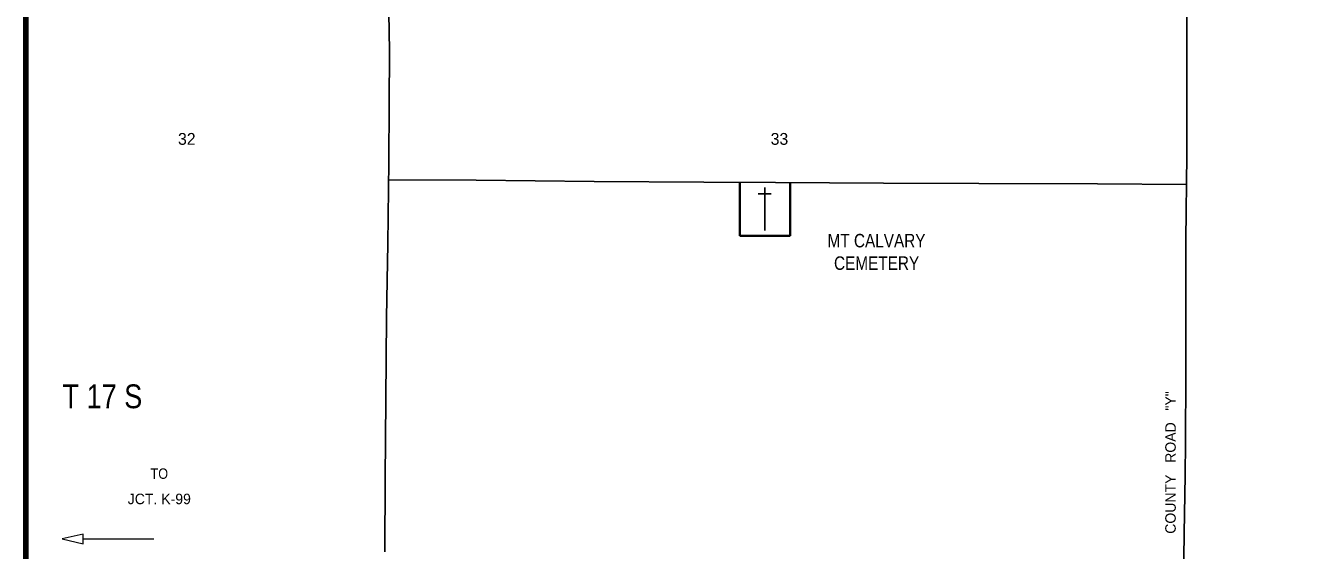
# Model space of a CAD drawing. Extents: x 467 to 471.45, y 2649.76 to 2653.71.
# Drawn here: x 466.997 to 468.626, y 2652.06 to 2652.723 of the extents above; entities that cross this region are included whole.
import ezdxf
from ezdxf.enums import TextEntityAlignment as Align

# ---------------------------------------------------------------- set-up
doc = ezdxf.new("R2010")
doc.units = 0
doc.header["$LTSCALE"] = 0.0068
doc.linetypes.add('DOTTED', pattern=[1.5, 0.3, -1.2])
for name, color, linetype, lineweight in [('14', 7, 'Continuous', 25), ('32', 7, 'Continuous', 35), ('35', 7, 'Continuous', 13), ('48', 7, 'Continuous', 106)]:
    doc.layers.add(name, color=color, linetype=linetype, lineweight=lineweight)
for name, color, linetype in [('45', 7, 'Continuous'), ('46', 7, 'Continuous'), ('49', 7, 'Continuous')]:
    doc.layers.add(name, color=color, linetype=linetype)

msp = doc.modelspace()

# ---------------------------------------------------------------- linework, layer by layer
at = {"layer": '14'}
for points in [[(468.464773, 2652.750189), (468.464773, 2652.717424), (468.464583, 2652.632576), (468.464394, 2652.55928), (468.463447, 2652.452083), (468.463447, 2652.364773), (468.463258, 2652.281629), (468.462879, 2652.196591), (468.462311, 2652.154356), (468.461174, 2652.081629), (468.459848, 2651.987121)], [(467.455492, 2652.739015), (467.456439, 2652.690909), (467.456061, 2652.623106), (467.455492, 2652.550568), (467.454545, 2652.44697), (467.452841, 2652.354167), (467.451894, 2652.250568), (467.451136, 2652.150379), (467.450379, 2652.057955)], [(467.455303, 2652.52803), (467.566098, 2652.527462), (467.715152, 2652.525947), (467.853977, 2652.525), (467.944508, 2652.524432), (468.08125, 2652.523674), (468.201705, 2652.523485), (468.351705, 2652.522917), (468.464015, 2652.522159)]]:
    msp.add_lwpolyline(points, dxfattribs=at)
at = {"layer": '32', "linetype": 'DOTTED'}
for p, q in [((467.899432, 2652.524811), (467.899242, 2652.457386)), ((467.963068, 2652.524432), (467.963068, 2652.457197)), ((467.899242, 2652.457386), (467.963068, 2652.457197))]:
    msp.add_line(p, q, dxfattribs=at)
at = {"layer": '32', "lineweight": 25}
for p, q in [((467.922538, 2652.510227), (467.939205, 2652.510227)), ((467.931061, 2652.518371), (467.931061, 2652.464015))]:
    msp.add_line(p, q, dxfattribs=at)
at = {"layer": '35'}
msp.add_line((467.069508, 2652.074432), (467.158712, 2652.074432), dxfattribs=at)
msp.add_lwpolyline([(467.069129, 2652.080492), (467.042803, 2652.074432), (467.069318, 2652.068182)], close=True, dxfattribs=at)
at = {"layer": '48'}
msp.add_lwpolyline([(466.996591, 2649.824242), (466.996591, 2653.706818), (470.879167, 2653.706818), (470.879167, 2649.824242)], close=True, dxfattribs=at)

# ---------------------------------------------------------------- texts
at = {"layer": '32', "width": 0.85}
for s, p in [('MT CALVARY', (468.072254, 2652.442614)), ('CEMETERY', (468.072348, 2652.414205))]:
    msp.add_text(s, height=0.01705, dxfattribs=at).set_placement(p, align=Align.CENTER)
at = {"layer": '35', "width": 0.9}
msp.add_text('TO', height=0.01326, dxfattribs=at).set_placement((467.165436, 2652.150189), align=Align.CENTER)
at = {"layer": '35'}
msp.add_text('JCT. K-99', height=0.01326, dxfattribs=at).set_placement((467.165436, 2652.118182), align=Align.CENTER)
at = {"layer": '45'}
for s, p in [('32', (467.200189, 2652.572159)), ('33', (467.949527, 2652.572159))]:
    msp.add_text(s, height=0.01496, dxfattribs=at).set_placement(p, align=Align.CENTER)
at = {"layer": '46', "width": 0.85}
msp.add_text('T 17 S', height=0.03011, dxfattribs=at).set_placement((467.093466, 2652.239394), align=Align.CENTER)
at = {"layer": '49'}
msp.add_text('COUNTY   ROAD   "Y"', height=0.01326, rotation=90, dxfattribs=at).set_placement((468.450568, 2652.170833), align=Align.CENTER)

doc.saveas('drawing.dxf')
